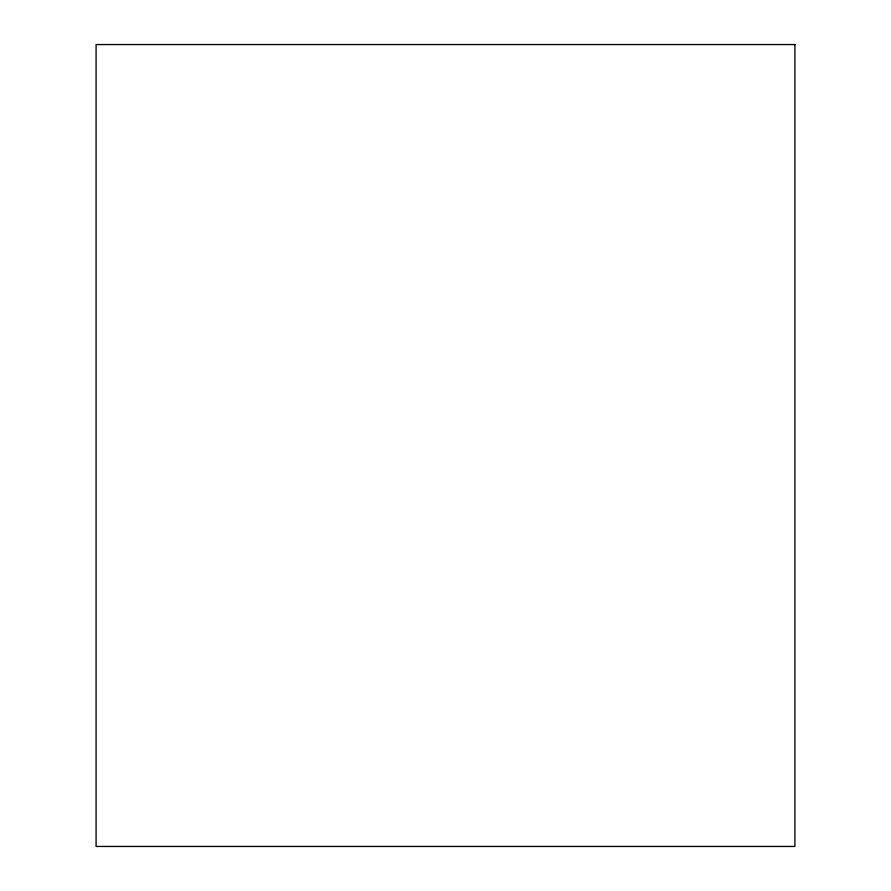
<?xml version="1.0" encoding="UTF-8"?>
<svg xmlns="http://www.w3.org/2000/svg" width="891" height="891" viewBox="0 0 891 891"><rect width="100%" height="100%" fill="white"/><g stroke="black" fill="none" stroke-linecap="round" stroke-linejoin="round"><path stroke-width="1.34" d="M794.917 44.55L96.083 44.55L96.083 846.45L794.917 846.45L794.917 44.55"/></g></svg>
